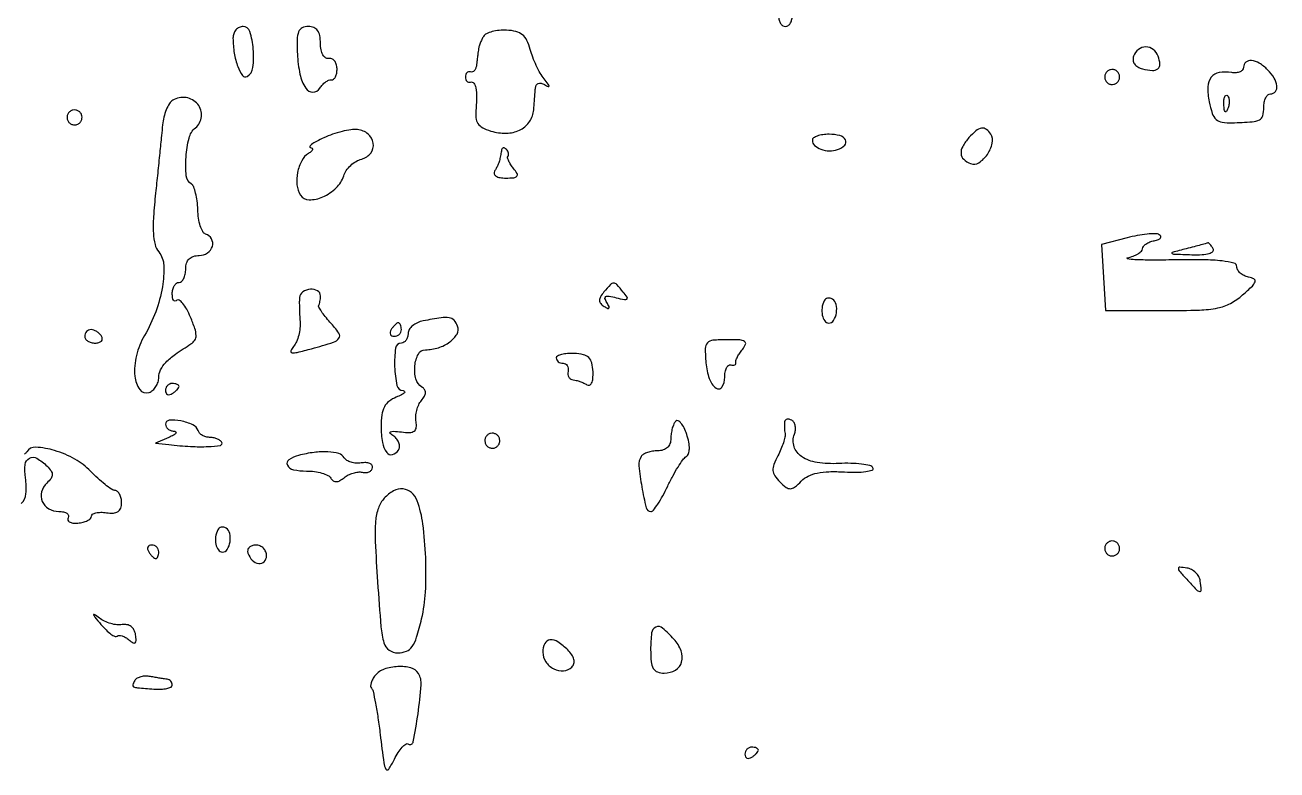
# Model space of a CAD drawing. Extents: x 0 to 5034, y 0 to 2560.
# Drawn here: x 4688.1 to 4874, y 0.6 to 111.2 of the extents above; entities that cross this region are included whole.
import ezdxf

# ---------------------------------------------------------------- set-up
doc = ezdxf.new("R2010")
doc.units = 0

msp = doc.modelspace()

# ---------------------------------------------------------------- linework, layer by layer
for points in [[(4800, 112.5, 0.064853), (4800.074694, 111.926543, 0.082425), (4800.29375, 111.440625, 0.098894), (4800.618646, 111.115568, 0.148195), (4801, 111, 0.148195), (4801.381354, 111.115568, 0.098894), (4801.70625, 111.440625, 0.082425), (4801.925306, 111.926543, 0.064853), (4802, 112.5, 0.064853), (4801.925306, 113.073457, 0.082425), (4801.70625, 113.559375, 0.098894), (4801.381354, 113.884432, 0.148195), (4801, 114, 0.148195), (4800.618646, 113.884432, 0.098894), (4800.29375, 113.559375, 0.082425), (4800.074694, 113.073457, 0.064853)], [(4719.013655, 109.25, 0.038677), (4719.202574, 107.035885, 0.047966), (4719.730584, 105.037327, 0.06452), (4720.425851, 103.711612, 0.397239), (4721.11369, 103.570264, 0.227216), (4721.966102, 104.899044, 0.051531), (4722.022698, 107.6515, 0.053579), (4721.526208, 110.240502, 0.329801), (4720.5, 111, 0.116203), (4719.928918, 110.86546, 0.101332), (4719.444636, 110.485938, 0.093948), (4719.122057, 109.91829, 0.084505)], [(4728.56713, 106.917439, 0.039339), (4728.951659, 103.908268, 0.094264), (4729.811118, 101.839256, 0.251913), (4730.868118, 101.267895, 0.260468), (4731.903444, 101.843769, -0.047279), (4732.283018, 102.345087, -0.049981), (4732.743592, 102.75591, -0.055484), (4733.212287, 103.022797, -0.126328), (4733.611803, 103.08541, 0.20022), (4733.946765, 103.188787, 0.102248), (4734.22574, 103.539152, 0.074806), (4734.406676, 104.086388, 0.049028), (4734.454545, 104.75, 0.068968), (4734.347137, 105.400312, 0.098651), (4734.068608, 105.9125, 0.122308), (4733.666623, 106.207228, 0.149572), (4733.204545, 106.25, -0.207355), (4732.736445, 106.346973, -0.11705), (4732.345455, 106.788679, -0.078825), (4732.085313, 107.537871, -0.044249), (4732, 108.5, 0.045301), (4731.896545, 109.639525, 0.112217), (4731.568457, 110.405729, 0.142871), (4731.001116, 110.845045, 0.094045), (4730.18457, 111, 0.115661), (4729.284112, 110.788881, 0.185326), (4728.756252, 110.215062, 0.090642), (4728.531538, 109.08578, 0.016024)], [(4756.203326, 109.536222, 0.029002), (4755.945122, 109.066455, 0.020274), (4755.707476, 108.51064, 0.020522), (4755.522645, 107.957455, 0.039505), (4755.428745, 107.5, 0.000208), (4755.370356, 107.027951, 0.000102), (4755.296346, 106.426563, 0.000101), (4755.219684, 105.801534, 0.000147), (4755.152314, 105.25, -0.060845), (4755.038468, 104.790349, -0.092704), (4754.82443, 104.440625, -0.122574), (4754.547409, 104.254029, -0.169237), (4754.25, 104.25, 0.134046), (4753.964677, 104.265779, 0.144529), (4753.720312, 104.132812, 0.119977), (4753.556358, 103.863336, 0.077096), (4753.5, 103.5, 0.077096), (4753.556358, 103.136664, 0.119977), (4753.720312, 102.867188, 0.144529), (4753.964677, 102.734221, 0.134046), (4754.25, 102.75, -0.320422), (4754.747294, 102.597029, -0.119621), (4755.057889, 101.890337, -0.050612), (4755.161845, 100.503951, -0.013432), (4755.043821, 98.285835, 0.07171), (4755.11238, 97.201708, 0.129277), (4755.507809, 96.410473, 0.109191), (4756.297717, 95.831277, 0.042342), (4757.587907, 95.388581, 0.07571), (4759.832016, 95.175259, 0.1087), (4761.748528, 95.711673, 0.126438), (4763.068437, 96.919283, 0.126212), (4763.643701, 98.614444, -0.00029), (4763.706494, 99.432124, -0.000219), (4763.776415, 100.330642, -0.000221), (4763.842872, 101.175059, -0.000511), (4763.893701, 101.809017, -0.099414), (4764.027772, 102.276665, -0.177604), (4764.318955, 102.543544, -0.158356), (4764.74135, 102.575805, -0.075925), (4765.25, 102.367059, 0.025006), (4765.799345, 102.073344, 0.57613), (4765.917798, 102.155146, 0.143911), (4765.805921, 102.448093, 0.007599), (4765.180615, 103.244109, -0.040996), (4764.622547, 104.061383, -0.019385), (4764.034428, 105.195464, -0.019064), (4763.507333, 106.436906, -0.025523), (4763.131457, 107.600858, 0.047933), (4762.632998, 108.936789, 0.109177), (4761.96762, 109.775944, 0.110476), (4761.016105, 110.250739, 0.049799), (4759.627737, 110.451013, 0.035377), (4758.518208, 110.421074, 0.040858), (4757.477563, 110.232383, 0.045122), (4756.643353, 109.926714, 0.143174)], [(4852.676185, 106.598536, 0.1208), (4852.600878, 106.003892, 0.125716), (4852.811626, 105.45168, 0.106616), (4853.299728, 105.00271, 0.068973), (4854.011292, 104.707298, 0.045847), (4855.461991, 104.467006, 0.191742), (4856.289645, 104.728815, 0.245427), (4856.588166, 105.426689, 0.072444), (4856.32411, 106.597766, 0.137807), (4855.589439, 107.583897, 0.165589), (4854.500106, 107.955088, 0.165629), (4853.410811, 107.58433, 0.137875)], [(4869, 104.937142, -0.175109), (4868.862036, 104.555283, -0.115639), (4868.485937, 104.271069, -0.087182), (4867.919527, 104.130684, -0.058086), (4867.25, 104.162183, 0.080267), (4865.371519, 104.167563, 0.191598), (4864.192907, 103.467566, 0.161681), (4863.695387, 102.041469, 0.054258), (4863.903611, 99.816904, 0.030382), (4864.364161, 98.102815, 0.126219), (4864.941255, 97.211014, 0.148712), (4865.820252, 96.786319, 0.047932), (4867.280769, 96.7, 0.007387), (4870.285312, 96.854966, 0.0971), (4871.356551, 97.139821, 0.222193), (4871.847099, 97.746408, 0.06076), (4872, 99, -0.048028), (4872.073693, 99.765418, -0.068025), (4872.29375, 100.4125, -0.088204), (4872.618118, 100.848523, -0.191087), (4873, 101, 0.229726), (4873.721414, 101.349922, 0.199327), (4873.950838, 102.165968, 0.108762), (4873.537102, 103.350245, 0.058221), (4872.571429, 104.571429, 0.057963), (4871.336575, 105.548948, 0.113423), (4870.155128, 105.950886, 0.207061), (4869.345763, 105.694917, 0.217364)], [(4848.552786, 104.08541, 0.099038), (4848.401684, 103.679226, 0.097945), (4848.417584, 103.244476, 0.097945), (4848.597789, 102.848514, 0.099038), (4848.91459, 102.552786, 0.099038), (4849.320774, 102.401684, 0.097945), (4849.755524, 102.417584, 0.097945), (4850.151486, 102.597789, 0.099038), (4850.447214, 102.91459, 0.099038), (4850.598316, 103.320774, 0.097945), (4850.582416, 103.755524, 0.097945), (4850.402211, 104.151486, 0.099038), (4850.08541, 104.447214, 0.099038), (4849.679226, 104.598316, 0.097945), (4849.244476, 104.582416, 0.097945), (4848.848514, 104.402211, 0.099038)], [(4710.069063, 100.042683, 0.115362), (4709.570432, 99.546158, 0.041499), (4709.109591, 98.649734, 0.038471), (4708.75002, 97.546248, 0.036901), (4708.557491, 96.385203, -0.002335), (4708.407615, 94.81614, -0.000564), (4708.144433, 92.219982, -0.000578), (4707.835646, 89.24177, -0.000574), (4707.519252, 86.257287, 0.010228), (4707.215637, 82.748372, 0.02978), (4707.200283, 80.316625, 0.043846), (4707.441957, 78.612336, 0.11658), (4707.984855, 77.518249, -0.16528), (4708.74034, 75.541918, -0.051477), (4708.530055, 72.327994, -0.046538), (4707.544859, 68.642472, -0.043384), (4705.877922, 65.110211, 0.072348), (4704.684536, 62.149895, 0.080209), (4704.44231, 59.07762, 0.135812), (4705.173832, 57.082083, 0.34137), (4706.566922, 56.664054, 0.091538), (4707.114799, 56.999187, 0.066717), (4707.579033, 57.543662, 0.065196), (4707.892864, 58.205852, 0.078251), (4708, 58.88623, -0.116891), (4708.267442, 60.014572, -0.074961), (4709.047763, 61.119011, -0.047918), (4710.464819, 62.337737, -0.015517), (4712.775422, 63.863154, 0.114842), (4713.338484, 64.421451, 0.145444), (4713.53451, 65.123991, 0.078682), (4713.354722, 66.147997, 0.016798), (4712.708741, 67.841381, 0.024537), (4712.145064, 69.017002, 0.045801), (4711.560156, 69.894952, 0.069183), (4711.042405, 70.380604, 0.365219), (4710.683319, 70.349986, -0.195143), (4710.426063, 70.241233, -0.249497), (4710.200725, 70.356975, -0.112856), (4710.046971, 70.739118, -0.039462), (4710, 71.333333, -0.05808), (4710.074296, 71.970776, -0.077243), (4710.29375, 72.510417, -0.096011), (4710.618547, 72.872, -0.163305), (4711, 73, 0.191087), (4711.381882, 73.151477, 0.088204), (4711.70625, 73.5875, 0.068025), (4711.926307, 74.234582, 0.048028), (4712, 75, -0.072254), (4712.126841, 75.873159, -0.124864), (4712.5, 76.5, -0.124864), (4713.126841, 76.873159, -0.072254), (4714, 77, 0.149505), (4715.23081, 77.376438, 0.174345), (4715.949648, 78.358307, 0.203028), (4715.823817, 79.458492, 0.185732), (4714.939653, 80.186782, -0.19255), (4714.524365, 80.538136, -0.04495), (4714.163509, 81.39566, -0.039983), (4713.899733, 82.529599, -0.030061), (4713.786459, 83.805778, 0.023593), (4713.68885, 85.094422, 0.030089), (4713.472137, 86.265805, 0.030896), (4713.180819, 87.191568, 0.164095), (4712.846806, 87.594679, -0.233923), (4712.076824, 88.829285, -0.042274), (4712.039058, 91.61419, -0.043538), (4712.488814, 94.437749, -0.159608), (4713.440559, 95.950668, 0.197423), (4714.33525, 97.635175, 0.199476), (4713.782213, 99.45273, 0.18374), (4712.046676, 100.442317, 0.178965)], [(4866.683114, 98.8125, -0.054073), (4866.461564, 98.395823, -0.470617), (4866.279315, 98.37858, -0.168741), (4866.137993, 98.670344, -0.018894), (4866.078947, 99.416667, -0.028489), (4866.089945, 100.112848, -0.077125), (4866.200665, 100.592839, -0.208169), (4866.385309, 100.77538, -0.296942), (4866.604167, 100.729167, -0.126455), (4866.797407, 100.402231, -0.060344), (4866.876576, 99.916927, -0.05415), (4866.839148, 99.359369, -0.051402)], [(4694.552786, 98.08541, 0.099038), (4694.401684, 97.679226, 0.097945), (4694.417584, 97.244476, 0.097945), (4694.597789, 96.848514, 0.099038), (4694.91459, 96.552786, 0.099038), (4695.320774, 96.401684, 0.097945), (4695.755524, 96.417584, 0.097945), (4696.151486, 96.597789, 0.099038), (4696.447214, 96.91459, 0.099038), (4696.598316, 97.320774, 0.097945), (4696.582416, 97.755524, 0.097945), (4696.402211, 98.151486, 0.099038), (4696.08541, 98.447214, 0.099038), (4695.679226, 98.598316, 0.097945), (4695.244476, 98.582416, 0.097945), (4694.848514, 98.402211, 0.099038)], [(4732.5, 94.482797, 0.013375), (4731.41342, 93.94263, 0.035064), (4730.675, 93.481534, 0.11006), (4730.414039, 93.185948, 0.551013), (4730.5, 93.029791, -0.136961), (4730.767828, 92.937283, -0.328885), (4730.832181, 92.749718, -0.139687), (4730.652586, 92.477115, -0.036307), (4730.226574, 92.161192, 0.130721), (4729.212613, 91.06251, 0.073241), (4728.603871, 89.336834, 0.072061), (4728.512481, 87.474476, 0.115189), (4729.017536, 85.971626, 0.261061), (4730.298928, 85.260747, 0.103943), (4732.332718, 85.697138, 0.086578), (4734.329119, 87.037408, 0.12553), (4735.446384, 88.831072, -0.075942), (4735.835233, 89.61804, -0.052655), (4736.487476, 90.368141, -0.052297), (4737.288445, 90.971188, -0.07139), (4738.120093, 91.321154, 0.168353), (4739.451614, 92.211441, 0.200426), (4739.826061, 93.664242, 0.185657), (4739.057505, 95.036649, 0.15091), (4737.489784, 95.687693, 0.059326), (4736.517674, 95.663908, 0.023495), (4735.203249, 95.411179, 0.022856), (4733.794594, 95.002083, 0.026569)], [(4805, 94.106989, 0.210241), (4805.334015, 93.347736, 0.097847), (4806.271946, 92.776763, 0.082195), (4807.526949, 92.538341, 0.090078), (4808.75, 92.730641, 0.108795), (4809.801079, 93.378483, 0.338387), (4809.917055, 94.150479, 0.205422), (4809.090847, 94.794514, 0.064317), (4807.5, 95, 0.033947), (4806.542413, 94.934911, 0.051882), (4805.734375, 94.737678, 0.06743), (4805.178044, 94.449646, 0.244294)], [(4828.25, 94.504169, 0.050467), (4827.316359, 93.199284, 0.146266), (4827.066196, 92.129569, 0.191981), (4827.46545, 91.281693, 0.096537), (4828.484746, 90.644227, 0.240946), (4829.723906, 90.776663, 0.097846), (4830.972364, 91.998007, 0.09268), (4831.707995, 93.661012, 0.198865), (4831.487227, 95.020667, 0.097209), (4830.836799, 95.722526, 0.199542), (4830.120703, 95.894501, 0.135461), (4829.285505, 95.513987, 0.038047)], [(4758.875, 92.666667, 0.000035), (4758.817055, 92.357507, 0.000019), (4758.745502, 91.975521, 0.000018), (4758.672498, 91.585629, 0.000029), (4758.609687, 91.25, -0.041471), (4758.511575, 90.892495, -0.01708), (4758.322828, 90.426563, -0.016761), (4758.085195, 89.937834, -0.020667), (4757.830179, 89.5, 0.225781), (4757.782192, 89.116949, 0.180541), (4758.045708, 88.788889, 0.094322), (4758.649609, 88.569302, 0.040187), (4759.510455, 88.5, 0.020203), (4760.71079, 88.54852, 0.203152), (4761.14547, 88.775731, 0.313969), (4761.17717, 89.171866, 0.041056), (4760.664963, 89.903695, -0.027362), (4760.243095, 90.472664, -0.039382), (4759.940125, 91.02126, -0.044823), (4759.779583, 91.480544, -0.230593), (4759.833333, 91.737028, 0.141032), (4759.916425, 91.945292, 0.08555), (4759.897396, 92.211814, 0.073484), (4759.781471, 92.494906, 0.062588), (4759.583333, 92.75, 0.071318), (4759.350869, 92.924168, 0.155668), (4759.134635, 92.966146, 0.198926), (4758.969095, 92.873586, 0.121312)], [(4851.704244, 79.623697), (4847.908489, 78.624914), (4848.204244, 73.717199), (4848.5, 68.809484), (4857.352849, 68.813833, 0.00761), (4862.441955, 68.893797, 0.042102), (4865.160011, 69.207997, 0.07329), (4867.051586, 69.888971, 0.056878), (4868.852849, 71.13591, 0.010325), (4870.305283, 72.461566, 0.121985), (4870.712795, 73.100739, 0.365788), (4870.549587, 73.513515, 0.074501), (4869.75, 73.800144, -0.061399), (4869.081081, 74.020421, -0.069135), (4868.514737, 74.390511, -0.079186), (4868.132893, 74.84765, -0.135776), (4868.002296, 75.323324, 0.344444), (4867.576359, 75.870461, 0.033923), (4865.82116, 76.186339, 0.024537), (4863.040844, 76.356643, 0.007156), (4858.752296, 76.347209, -0.004361), (4855.344858, 76.320662, -0.011169), (4852.878799, 76.378051, -0.032629), (4851.75252, 76.503399, -0.824746), (4851.75, 76.66676, 0.034384), (4852.611449, 76.910435, 0.047355), (4853.339063, 77.252132, 0.056681), (4853.844565, 77.633969, 0.205478), (4854, 77.996227, -0.17468), (4854.127416, 78.349812, -0.069226), (4854.514063, 78.703439, -0.057269), (4855.080347, 79.004165, -0.044564), (4855.75, 79.200137, 0.038426), (4856.357407, 79.36984, 0.1303), (4856.692187, 79.603026, 0.29701), (4856.723623, 79.851523, 0.157738), (4856.5, 80.084701, 0.126562), (4855.888873, 80.235307, 0.021421), (4854.678747, 80.171114, 0.022221), (4853.230814, 79.966673, 0.018151)], [(4860.5, 78, 0.002007), (4858.423999, 77.462867, 0.564637), (4858.382111, 77.320197, 0.200899), (4858.626996, 77.207343, 0.001065), (4861.309017, 77.118315, 0.020185), (4862.841981, 77.132591, 0.055031), (4863.911502, 77.304781, 0.122244), (4864.448421, 77.607131, 0.356054), (4864.5, 78, 0.017986), (4864.249309, 78.374784, 0.029241), (4864.007412, 78.671495, 0.029274), (4863.799343, 78.87318, 0.327489), (4863.690983, 78.881685, -0.070156), (4863.539797, 78.815154, -0.001224), (4862.674851, 78.573885, -0.003067), (4861.663501, 78.30111, -0.002036)], [(4774.073886, 71.589028, 0.03729), (4773.553707, 70.857578, 0.140543), (4773.40821, 70.320121, 0.181496), (4773.585095, 69.86938, 0.071163), (4774.10595, 69.434519, 0.025119), (4774.626345, 69.14796, 0.370712), (4774.8132, 69.197047, 0.277256), (4774.8274, 69.422257, 0.018906), (4774.498137, 70.003015, -0.063462), (4774.226011, 70.601383, -0.361974), (4774.350504, 70.900379, -0.166637), (4774.827509, 70.973162, -0.019241), (4775.900779, 70.736198, 0.011635), (4777.10626, 70.45075, 0.227024), (4777.468137, 70.538249, 0.390633), (4777.508515, 70.820148, 0.022549), (4776.934706, 71.578674, 0.013977), (4775.962947, 72.685126, 0.207542), (4775.501047, 72.887472, 0.209179), (4775.039663, 72.687602, 0.014218)], [(4728.889309, 70.75, 0.020577), (4728.859292, 70.114175, 0.00703), (4728.866709, 69.190697, 0.006975), (4728.903497, 68.170416, 0.007995), (4728.967813, 67.197054, -0.047254), (4728.955549, 66.213576, -0.037019), (4728.763454, 65.163361, -0.038132), (4728.433972, 64.205009, -0.071461), (4728.006445, 63.507765, 0.073762), (4727.60765, 62.850649, 0.495919), (4727.770267, 62.568301, 0.092392), (4728.546704, 62.612423, 0.006398), (4730.677941, 63.165303, 0.00801), (4733.935159, 64.111239, 0.167795), (4734.741318, 64.700444, 0.319035), (4734.733243, 65.469389, 0.026859), (4733.410536, 67.098857, -0.014821), (4732.69648, 67.936494, -0.022781), (4732.134657, 68.705869, -0.019005), (4731.742943, 69.348851, -0.274987), (4731.75, 69.604988, 0.074348), (4731.846452, 69.823412, 0.022524), (4731.926562, 70.177715, 0.022016), (4731.981605, 70.58818, 0.022323), (4732, 71, 0.271962), (4731.562894, 71.744178, 0.148281), (4730.493613, 71.97681, 0.130317), (4729.377601, 71.582829, 0.224652)], [(4806.754232, 70.266312, 0.084697), (4806.436116, 69.221291, 0.082939), (4806.479003, 68.121909, 0.104464), (4806.84371, 67.288862, 0.234312), (4807.437328, 66.972506, 0.26629), (4808.162879, 67.360605, 0.1021), (4808.575922, 68.472687, 0.093314), (4808.533019, 69.735512, 0.201974), (4807.980032, 70.512341, 0.086456), (4807.629461, 70.652808, 0.102024), (4807.272696, 70.654687, 0.11056), (4806.965717, 70.518222, 0.11748)], [(4747.25, 67.294267, 0.058152), (4746.389611, 67.022023, 0.067395), (4745.660937, 66.568006, 0.078312), (4745.168558, 66.009654, 0.142551), (4745, 65.430449, -0.068161), (4744.925116, 64.883691, -0.084673), (4744.70625, 64.420194, -0.099768), (4744.381339, 64.110261, -0.14167), (4744, 64, 0.374656), (4743.145574, 63.255226, 0.043101), (4743.005403, 60.496719, 0.042066), (4743.338934, 57.718054, 0.341572), (4744.25, 56.936614, -0.209872), (4744.482469, 56.820159, -0.392017), (4744.471875, 56.626183, -0.077688), (4744.041388, 56.322763, -0.019179), (4743.25, 55.968838, 0.069458), (4742.161938, 55.344582, 0.109548), (4741.477052, 54.5198, 0.087146), (4741.111342, 53.34139, 0.031777), (4741, 51.591241, 0.041483), (4741.194117, 49.255532, 0.117047), (4741.826001, 47.756269, 0.305644), (4742.677645, 47.449598, 0.194811), (4743.559017, 48.095492, 0.122817), (4743.719333, 48.597407, 0.096254), (4743.646603, 49.166276, 0.086964), (4743.352047, 49.715111, 0.077563), (4742.878115, 50.156553, -0.044494), (4742.356698, 50.581692, -0.499011), (4742.38593, 50.809041, -0.148122), (4742.81592, 50.906597, -0.01159), (4744, 50.79475, 0.031524), (4745.246073, 50.726984, 0.151422), (4745.915261, 50.940797, 0.215358), (4746.213942, 51.442777, 0.070441), (4746.189127, 52.324189, -0.060988), (4746.151685, 53.120725, -0.043177), (4746.295468, 54.005202, -0.043581), (4746.585601, 54.839813, -0.067868), (4746.987685, 55.485161, 0.044967), (4747.42916, 56.126533, 0.121167), (4747.576688, 56.655846, 0.162292), (4747.444562, 57.096807, 0.101427), (4747.048558, 57.469989, -0.192199), (4746.165019, 58.663, -0.087961), (4746.003209, 60.626617, -0.098275), (4746.521969, 62.370279, -0.278294), (4747.565741, 63, 0.077205), (4749.498175, 63.300176, 0.081401), (4751.210029, 64.171146, 0.103357), (4752.26217, 65.342774, 0.226809), (4752.355773, 66.515254, 0.091496), (4751.827532, 67.378982, 0.17372), (4751.119438, 67.761609, 0.07674), (4749.91827, 67.75948, 0.008832)], [(4742.5, 66, 0.082592), (4742.343488, 65.6179, 0.161196), (4742.3746, 65.29375, 0.182303), (4742.586039, 65.078288, 0.108972), (4742.940983, 65, 0.093332), (4743.345238, 65.076123, 0.09642), (4743.688914, 65.29375, 0.099167), (4743.918938, 65.618444, 0.105053), (4744, 66, 0.042167), (4743.967655, 66.382849, 0.061769), (4743.870461, 66.70625, 0.081139), (4743.727648, 66.92554, 0.210953), (4743.559017, 67, 0.151918), (4743.34829, 66.934461, 0.038439), (4743.066025, 66.70625, 0.035638), (4742.768994, 66.382774, 0.029505)], [(4697, 65, 0.153634), (4697.120018, 64.618621, 0.097988), (4697.457961, 64.29375, 0.080552), (4697.962904, 64.074545, 0.062283), (4698.559017, 64, 0.066118), (4699.110654, 64.073267, 0.138808), (4699.478525, 64.29375, 0.191142), (4699.607943, 64.620352, 0.139169), (4699.5, 65, 0.06081), (4699.193797, 65.382515, 0.051032), (4698.7871, 65.70625, 0.053229), (4698.346558, 65.926698, 0.089642), (4697.940983, 66, 0.105429), (4697.581949, 65.923444, 0.099231), (4697.276414, 65.70625, 0.096318), (4697.071618, 65.381732, 0.092995)], [(4789.204539, 61.0773, 0.060991), (4789.699574, 58.731065, 0.146797), (4790.722607, 57.301945, 0.446922), (4791.591534, 57.462382, 0.13777), (4792, 58.916667, -0.041789), (4792.065314, 59.696779, -0.072449), (4792.264375, 60.314583, -0.110416), (4792.557594, 60.679946, -0.240881), (4792.9, 60.75, 0.05757), (4793.233949, 60.6975, 0.11893), (4793.491562, 60.748602, 0.181617), (4793.632187, 60.891065, 0.168062), (4793.65, 61.096305, -0.148196), (4793.665272, 61.415465, -0.031899), (4793.88627, 61.929781, -0.030679), (4794.230006, 62.515163, -0.025113), (4794.664963, 63.096305, 0.078556), (4795.089622, 63.811321, 0.36534), (4794.949306, 64.232753, 0.12581), (4794.226407, 64.455211, 0.012058), (4792.369502, 64.5, 0.01984), (4790.237405, 64.415364, 0.188473), (4789.431336, 64.024071, 0.190107), (4789.107971, 63.191755, 0.020239)], [(4767, 61.783022, 0.126873), (4767.077013, 61.484403, 0.100763), (4767.29375, 61.230013, 0.089701), (4767.617961, 61.059002, 0.076764), (4768, 61, -0.128497), (4768.36123, 60.905607, -0.126343), (4768.632812, 60.646165, -0.11013), (4768.769909, 60.255527, -0.080873), (4768.75, 59.795455, 0.081134), (4768.730134, 59.330806, 0.104346), (4768.867188, 58.926894, 0.118092), (4769.138498, 58.647185, 0.126887), (4769.5, 58.530142, -0.045872), (4769.957085, 58.459951, -0.024027), (4770.508708, 58.294079, -0.023688), (4771.062323, 58.068124, -0.033371), (4771.529643, 57.811858, 0.228784), (4771.929737, 57.76423, 0.201804), (4772.24525, 58.046363, 0.090736), (4772.426967, 58.724106, 0.031192), (4772.445946, 59.743473, 0.046652), (4772.264062, 61.062945, 0.143123), (4771.824482, 61.840513, 0.139504), (4771.02743, 62.270504, 0.043468), (4769.666303, 62.449324, 0.027768), (4768.644581, 62.437295, 0.044426), (4767.783226, 62.301745, 0.056229), (4767.180316, 62.076718, 0.282482)], [(4709, 56.940983, 0.108972), (4709.078288, 56.586039, 0.182303), (4709.29375, 56.3746, 0.161196), (4709.6179, 56.343488, 0.082592), (4710, 56.5, 0.029505), (4710.382774, 56.768994, 0.035638), (4710.70625, 57.066025, 0.038439), (4710.934461, 57.34829, 0.151918), (4711, 57.559017, 0.210953), (4710.92554, 57.727648, 0.081139), (4710.70625, 57.870461, 0.061769), (4710.382849, 57.967655, 0.042167), (4710, 58, 0.105053), (4709.618444, 57.918938, 0.099167), (4709.29375, 57.688914, 0.09642), (4709.076123, 57.345238, 0.093332)], [(4709, 51.942582, 0.128972), (4709.095745, 51.57757, 0.094468), (4709.367188, 51.256237, 0.083617), (4709.772346, 51.027401, 0.07291), (4710.25, 50.929715, -0.160542), (4710.525977, 50.821231, -0.410092), (4710.545313, 50.627618, -0.099298), (4710.196298, 50.337187, -0.022562), (4709.5, 50), (4707.5, 49.140571), (4709.5, 48.919326, 0.013234), (4712.725096, 48.648726, 0.024847), (4715.339984, 48.628961, 0.029232), (4717.144206, 48.81103, 0.534998), (4717.34514, 49.25, 0.105803), (4717.069652, 49.537504, 0.051343), (4716.619214, 49.779688, 0.047679), (4716.077997, 49.944404, 0.05008), (4715.524316, 50, -0.069045), (4714.980151, 50.075504, -0.065539), (4714.466589, 50.29666, -0.070183), (4714.060099, 50.623803, -0.108232), (4713.830031, 51.009908, 0.211165), (4713.050497, 51.867133, 0.056526), (4711.250566, 52.431188, 0.065401), (4709.5507, 52.533532, 0.393717)], [(4784.729167, 52.395833, 0.091697), (4784.448841, 51.988286, 0.035617), (4784.214193, 51.342318, 0.033771), (4784.053794, 50.5887, 0.035563), (4784, 49.833333, -0.086456), (4783.866885, 49.06924, -0.117777), (4783.48532, 48.486135, -0.11352), (4782.869071, 48.124392, -0.076332), (4782.059017, 48, 0.039853), (4781.277812, 47.937635, 0.042725), (4780.535009, 47.752135, 0.046866), (4779.932675, 47.48041, 0.125598), (4779.596539, 47.156204, 0.162913), (4779.270959, 45.769345, 0.020006), (4779.687854, 42.639256, 0.016071), (4780.330747, 39.540323, 0.346469), (4781.016901, 39, 0.229545), (4781.400661, 39.18598, 0.019282), (4782.067792, 40.101562, 0.022574), (4782.804031, 41.313273, 0.015414), (4783.533886, 42.75, -0.013518), (4784.279812, 44.232245, -0.016153), (4785.064265, 45.584777, -0.014992), (4785.790011, 46.673733, -0.094204), (4786.269712, 47.134346, 0.168347), (4786.61432, 47.578384, 0.07561), (4786.744903, 48.314867, 0.055967), (4786.659722, 49.288473, 0.030676), (4786.351051, 50.446846, 0.031272), (4785.956551, 51.422421, 0.061892), (4785.506377, 52.1241, 0.108887), (4785.0783, 52.456212, 0.317107)], [(4800.881579, 52.309017, 0.029875), (4800.849169, 51.931381, 0.015713), (4800.851781, 51.460184, 0.015578), (4800.884809, 50.976085, 0.023098), (4800.946433, 50.555439, -0.103339), (4800.939113, 50.04346, -0.023537), (4800.708792, 49.202451, -0.023386), (4800.344949, 48.239142, -0.020877), (4799.88008, 47.275927, 0.031005), (4799.288249, 45.983445, 0.11112), (4799.156874, 45.090525, 0.129424), (4799.42841, 44.304621, 0.048867), (4800.172369, 43.39906, 0.031532), (4801.105366, 42.576862, 0.17479), (4801.731278, 42.374135, 0.163011), (4802.367711, 42.610813, 0.026553), (4803.361005, 43.503863, -0.083574), (4804.394433, 44.239511, -0.060833), (4805.731354, 44.697976, -0.046258), (4807.471914, 44.901483, -0.021343), (4809.753863, 44.858719, 0.017117), (4811.540084, 44.810146, 0.0335), (4812.958947, 44.915362, 0.04765), (4813.875739, 45.136048, 0.467435), (4814, 45.461399, 0.211349), (4813.553296, 45.797155, 0.025059), (4812.303325, 46.02186, 0.026464), (4810.714609, 46.140993, 0.018741), (4808.926213, 46.113185, -0.050272), (4805.705781, 46.266054, -0.109251), (4803.406013, 47.146248, -0.170952), (4802.292832, 48.613625, -0.170826), (4802.34445, 50.45524, 0.066144), (4802.490109, 51.065469, 0.071976), (4802.464822, 51.67461, 0.080917), (4802.278798, 52.189531, 0.127958), (4801.956326, 52.526992, 0.068172), (4801.581716, 52.693134, 0.120936), (4801.246135, 52.706767, 0.160372), (4801.003782, 52.568604, 0.148395)], [(4756.552786, 50.08541, 0.099038), (4756.401684, 49.679226, 0.097945), (4756.417584, 49.244476, 0.097945), (4756.597789, 48.848514, 0.099038), (4756.91459, 48.552786, 0.099038), (4757.320774, 48.401684, 0.097945), (4757.755524, 48.417584, 0.097945), (4758.151486, 48.597789, 0.099038), (4758.447214, 48.91459, 0.099038), (4758.598316, 49.320774, 0.097945), (4758.582416, 49.755524, 0.097945), (4758.402211, 50.151486, 0.099038), (4758.08541, 50.447214, 0.099038), (4757.679226, 50.598316, 0.097945), (4757.244476, 50.582416, 0.097945), (4756.848514, 50.402211, 0.099038)], [(4728.75, 47.310674, 0.079404), (4727.299949, 46.673381, 0.386181), (4727.08762, 45.878931, 0.226685), (4727.982952, 45.199638, 0.050847), (4729.940983, 45, -0.032884), (4731.114292, 44.922751, -0.038208), (4732.208415, 44.691986, -0.041711), (4733.0823, 44.35543, -0.14251), (4733.530011, 43.951442, 0.101427), (4733.903193, 43.555438, 0.162292), (4734.344154, 43.423312, 0.121167), (4734.873467, 43.57084, 0.044967), (4735.514839, 44.012315, -0.055934), (4736.12638, 44.413827, -0.045205), (4736.856604, 44.704532, -0.046832), (4737.589491, 44.849229, -0.081947), (4738.205365, 44.810873, 0.07186), (4738.735838, 44.767142, 0.090819), (4739.212851, 44.885069, 0.10644), (4739.56243, 45.142954, 0.138344), (4739.734105, 45.5, 0.207258), (4739.648829, 45.855415, 0.134047), (4739.309572, 46.118757, 0.088374), (4738.74513, 46.243367, 0.049861), (4738.043142, 46.20215, -0.055599), (4737.281369, 46.166165, -0.056583), (4736.535072, 46.299599, -0.062418), (4735.914351, 46.572819, -0.120048), (4735.529573, 46.95215, 0.186917), (4734.699967, 47.579752, 0.056372), (4733.112554, 47.844825, 0.046206), (4731.058672, 47.763627, 0.030948)], [(4741.472016, 40.969078, 0.098019), (4740.58999, 39.49814, 0.066261), (4740.176492, 37.580794, 0.031973), (4740.127115, 34.524684, 0.005071), (4740.47429, 28.536517, 0.003579), (4740.977619, 21.857152, 0.04928), (4741.413891, 19.471196, 0.174245), (4742.179678, 18.408355, 0.151496), (4743.496489, 18, 0.096686), (4744.740574, 18.242841, 0.145172), (4745.599029, 18.928388, 0.078758), (4746.269589, 20.311607, 0.014691), (4747.01018, 23.042437, 0.046222), (4747.581451, 27.008155, 0.022351), (4747.612214, 32.140536, 0.022057), (4747.197333, 37.139269, 0.059945), (4746.331138, 40.579453, 0.119509), (4745.48315, 41.807594, 0.163585), (4744.256835, 42.332316, 0.143769), (4742.83842, 42.036556, 0.086233)], [(4716.754232, 36.266312, 0.084697), (4716.436116, 35.221291, 0.082939), (4716.479003, 34.121909, 0.104464), (4716.84371, 33.288862, 0.234312), (4717.437328, 32.972506, 0.26629), (4718.162879, 33.360605, 0.1021), (4718.575922, 34.472687, 0.093314), (4718.533019, 35.735512, 0.201974), (4717.980032, 36.512341, 0.086456), (4717.629461, 36.652808, 0.102024), (4717.272696, 36.654687, 0.11056), (4716.965717, 36.518222, 0.11748)], [(4706.5, 33, 0.029505), (4706.768994, 32.617226, 0.035638), (4707.066025, 32.29375, 0.038439), (4707.34829, 32.065539, 0.151918), (4707.559017, 32, 0.210953), (4707.727648, 32.07446, 0.081139), (4707.870461, 32.29375, 0.061769), (4707.967655, 32.617151, 0.042167), (4708, 33, 0.105053), (4707.918938, 33.381556, 0.099167), (4707.688914, 33.70625, 0.09642), (4707.345238, 33.923877, 0.093332), (4706.940983, 34, 0.108972), (4706.586039, 33.921712, 0.182303), (4706.3746, 33.70625, 0.161196), (4706.343488, 33.3821, 0.082592)], [(4721.229167, 32.8125, 0.113253), (4721.877068, 31.749304, 0.165501), (4722.846361, 31.257027, 0.244413), (4723.653027, 31.540134, 0.190724), (4724, 32.416667, 0.099038), (4723.879125, 33.020927, 0.097945), (4723.534896, 33.534896, 0.097945), (4723.020927, 33.879125, 0.099038), (4722.416667, 34, 0.077096), (4721.841384, 33.910766, 0.119977), (4721.414714, 33.651172, 0.144529), (4721.204183, 33.264262, 0.134046)], [(4848.552786, 34.08541, 0.099038), (4848.401684, 33.679226, 0.097945), (4848.417584, 33.244476, 0.097945), (4848.597789, 32.848514, 0.099038), (4848.91459, 32.552786, 0.099038), (4849.320774, 32.401684, 0.097945), (4849.755524, 32.417584, 0.097945), (4850.151486, 32.597789, 0.099038), (4850.447214, 32.91459, 0.099038), (4850.598316, 33.320774, 0.097945), (4850.582416, 33.755524, 0.097945), (4850.402211, 34.151486, 0.099038), (4850.08541, 34.447214, 0.099038), (4849.679226, 34.598316, 0.097945), (4849.244476, 34.582416, 0.097945), (4848.848514, 34.402211, 0.099038)], [(4860.568603, 28.924195, 0.00571), (4862.017329, 27.359658, 0.172957), (4862.487066, 27.121126, 0.473108), (4862.721463, 27.342336, 0.019066), (4862.578388, 28.666871, 0.09263), (4862.353247, 29.32318, 0.072374), (4861.890588, 29.919688, 0.071263), (4861.268867, 30.367609, 0.084275), (4860.580487, 30.591066, 0.016801), (4859.519364, 30.710551, 0.435285), (4859.328564, 30.535433, 0.18237), (4859.46245, 30.172761, 0.005286)], [(4699.410536, 22.226636, 0.022507), (4700.178787, 21.404345, 0.037075), (4700.905979, 20.791542, 0.043685), (4701.506415, 20.432596, 0.319471), (4701.818527, 20.485193, -0.203019), (4702.10091, 20.599557, -0.071889), (4702.540483, 20.528926, -0.056948), (4703.058165, 20.299836, -0.040604), (4703.577698, 19.935517, 0.034961), (4704.188434, 19.496891, 0.312765), (4704.500848, 19.513563, 0.246477), (4704.647174, 19.834388, 0.025056), (4704.556117, 20.694193, 0.082734), (4704.320207, 21.404395, 0.110864), (4703.880981, 21.918905, 0.114338), (4703.275376, 22.186203, 0.092195), (4702.562221, 22.189127, -0.073731), (4701.785227, 22.163807, -0.041982), (4700.861841, 22.349579, -0.040865), (4699.943202, 22.699701, -0.052945), (4699.175811, 23.171893, 0.012156), (4698.427292, 23.721201, 0.692601), (4698.326255, 23.651676, 0.112129), (4698.494073, 23.318602, 0.004096)], [(4781, 18.5, 0.022404), (4781.082263, 16.665004, 0.109504), (4781.395099, 15.680741, 0.178742), (4782.00705, 15.174473, 0.084555), (4783.031385, 15, 0.133369), (4784.686372, 15.449444, 0.193082), (4785.60329, 16.633373, 0.161978), (4785.530376, 18.302441, 0.092951), (4784.466294, 20.037245, 0.033431), (4782.769596, 21.677207, 0.287279), (4781.771638, 21.819948, 0.26454), (4781.147305, 20.974618, 0.029737)], [(4765, 18.106989, 0.149945), (4765.433934, 16.692549, 0.126182), (4766.612108, 15.649974, 0.135691), (4768.077709, 15.347318, 0.181791), (4769.302932, 15.902932, 0.129155), (4769.605369, 16.420875, 0.126329), (4769.617636, 17.025221, 0.093448), (4769.316571, 17.704151, 0.045445), (4768.707143, 18.435714, 0.050776), (4767.244986, 19.627648, 0.169319), (4766.06131, 19.926128, 0.2658), (4765.288687, 19.388391, 0.111251)], [(4740.131121, 14.657991, 0.041371), (4739.744377, 14.104678, 0.057741), (4739.50282, 13.551898, 0.072872), (4739.431173, 13.081462, 0.200381), (4739.55624, 12.777093, -0.144547), (4739.798619, 12.331616, -0.005932), (4740.163449, 10.525579, -0.009907), (4740.531882, 8.348526, -0.006823), (4740.866597, 5.869102, 0.002757), (4741.399159, 1.666629, 0.097859), (4741.713773, 0.738025, 0.564529), (4742.133788, 0.72913, 0.027497), (4742.965261, 2.218643, -0.027868), (4743.528886, 3.226574, -0.045643), (4744.125785, 4.000744, -0.05953), (4744.668799, 4.461691, -0.292566), (4745.05226, 4.467701, 0.524372), (4745.776731, 4.784592, 0.013174), (4746.477709, 8.963242, 0.015623), (4746.944185, 13.241131, 0.159058), (4746.528482, 14.953914, 0.194766), (4745.422615, 15.764471, 0.073636), (4743.480302, 15.960888, 0.070823), (4741.466441, 15.578523, 0.138126)], [(4704.444954, 13.910933, 0.055891), (4704.140713, 13.267873, 0.386242), (4704.267347, 12.974055, 0.085911), (4704.835347, 12.825823, 0.002658), (4707.25, 12.635737, 0.026829), (4708.303913, 12.615079, 0.04359), (4709.192187, 12.723242, 0.05533), (4709.81503, 12.928845, 0.293358), (4710, 13.216978, 0.0925), (4709.943126, 13.521773, 0.087346), (4709.779688, 13.792463, 0.088738), (4709.53633, 13.987785, 0.099743), (4709.25, 14.076511, -0.012202), (4708.849139, 14.127316, -0.003176), (4708.207416, 14.228784, -0.003226), (4707.477451, 14.353805, -0.003291), (4706.753971, 14.487445, 0.05232), (4706.044344, 14.547692, 0.056266), (4705.35546, 14.456044, 0.063249), (4704.788145, 14.235346, 0.130709)], [(4795, 2.940983, 0.108972), (4795.078288, 2.586039, 0.182303), (4795.29375, 2.3746, 0.161196), (4795.6179, 2.343488, 0.082592), (4796, 2.5, 0.029505), (4796.382774, 2.768994, 0.035638), (4796.70625, 3.066025, 0.038439), (4796.934461, 3.34829, 0.151918), (4797, 3.559017, 0.210953), (4796.92554, 3.727648, 0.081139), (4796.70625, 3.870461, 0.061769), (4796.382849, 3.967655, 0.042167), (4796, 4, 0.105053), (4795.618444, 3.918938, 0.099167), (4795.29375, 3.688914, 0.09642), (4795.076123, 3.345238, 0.093332)]]:
    msp.add_lwpolyline(points, format="xyb", close=True)
msp.add_lwpolyline([(4687.585781, 40.162577, 0.174431), (4688.274736, 41.620565, 0.060519), (4688.216094, 43.981019, -0.059677), (4688.163841, 45.95114, -0.250188), (4688.794611, 46.907612, -0.262702), (4689.909537, 46.889416, -0.063908), (4691.421308, 45.721549, -0.043046), (4692.020992, 45.008652, -0.158341), (4692.192486, 44.452771, -0.158996), (4692.004283, 43.903637, -0.043503), (4691.384119, 43.214108, 0.140302), (4690.6036, 41.913927, 0.167003), (4690.701891, 40.493455, 0.162464), (4691.659863, 39.405939, 0.132399), (4693.166006, 39, -0.047385), (4693.873272, 38.932821, -0.10317), (4694.374066, 38.724028, -0.180661), (4694.590786, 38.41573, -0.205005), (4694.537404, 38.060521, 0.216944), (4694.494068, 37.719246, 0.194874), (4694.721183, 37.441747, 0.101175), (4695.243215, 37.28122, 0.042988), (4695.978387, 37.273325, 0.039757), (4696.752348, 37.393987, 0.056601), (4697.406151, 37.630579, 0.071975), (4697.853023, 37.938927, 0.20873), (4698, 38.275663, -0.257856), (4698.166709, 38.57743, -0.081654), (4698.657722, 38.784111, -0.05805), (4699.381192, 38.87098, -0.035605), (4700.239054, 38.812858, 0.046972), (4701.269587, 38.766501, 0.130608), (4701.954406, 38.984861, 0.163895), (4702.348425, 39.474625, 0.086799), (4702.489054, 40.25, 0.054676), (4702.419005, 40.927767, 0.06905), (4702.203035, 41.519216, 0.083738), (4701.88121, 41.938124, 0.160309), (4701.5, 42.113287, -0.12153), (4700.962051, 42.312512, -0.017959), (4700.020026, 43.002924, -0.01936), (4698.947806, 43.919134, -0.015565), (4697.866044, 44.982756, 0.075717), (4695.559109, 46.761839, 0.053394), (4692.536875, 48.036385, 0.057079), (4689.760408, 48.536945, 0.277178), (4688.396955, 47.833269, -0.121802), (4688.070109, 47.513272, -0.047868)], format="xyb")

doc.saveas('drawing.dxf')
